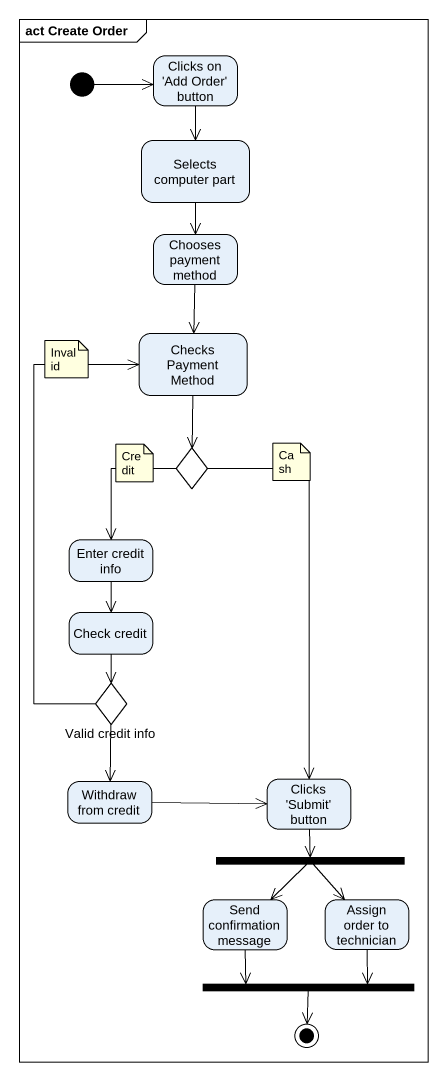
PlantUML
@startuml
mainframe act Create Order
hide empty description
state "Clicks on 'Add Order' button" as Clicks_on_Add_Order_button
state "Selects computer part" as Selects_computer_part
state "Chooses payment method" as Chooses_payment_method
state "Checks Payment Method" as Checks_Payment_Method
state choice1 <<choice>>
state "Enter credit info" as Enter_credit_info
state "Check credit" as Check_credit
state "Valid credit info" as Valid_credit_info <<choice>>
state "Withdraw from credit" as Withdraw_from_credit
state "Clicks 'Submit' button" as Clicks_Submit_button
state fork1 <<fork>>
state "Send confirmation message" as Send_confirmation_message
state "Assign order to technician" as Assign_order_to_technician
state fork2 <<join>>
[*] -right-> Clicks_on_Add_Order_button
Clicks_on_Add_Order_button --> Selects_computer_part
Selects_computer_part --> Chooses_payment_method
Chooses_payment_method --> Checks_Payment_Method
Checks_Payment_Method --> choice1
choice1 --> Enter_credit_info
choice1 --> Clicks_Submit_button
Enter_credit_info --> Check_credit
Check_credit --> Valid_credit_info
Valid_credit_info -up-> Checks_Payment_Method
Valid_credit_info --> Withdraw_from_credit
Withdraw_from_credit -right-> Clicks_Submit_button
Clicks_Submit_button --> fork1
fork1 --> Send_confirmation_message
fork1 --> Assign_order_to_technician
Send_confirmation_message --> fork2
Assign_order_to_technician --> fork2
fork2 --> [*]
note as N1
  Invalid
end note
note as N2
  Credit
end note
note as N3
  Cash
end note
@enduml
